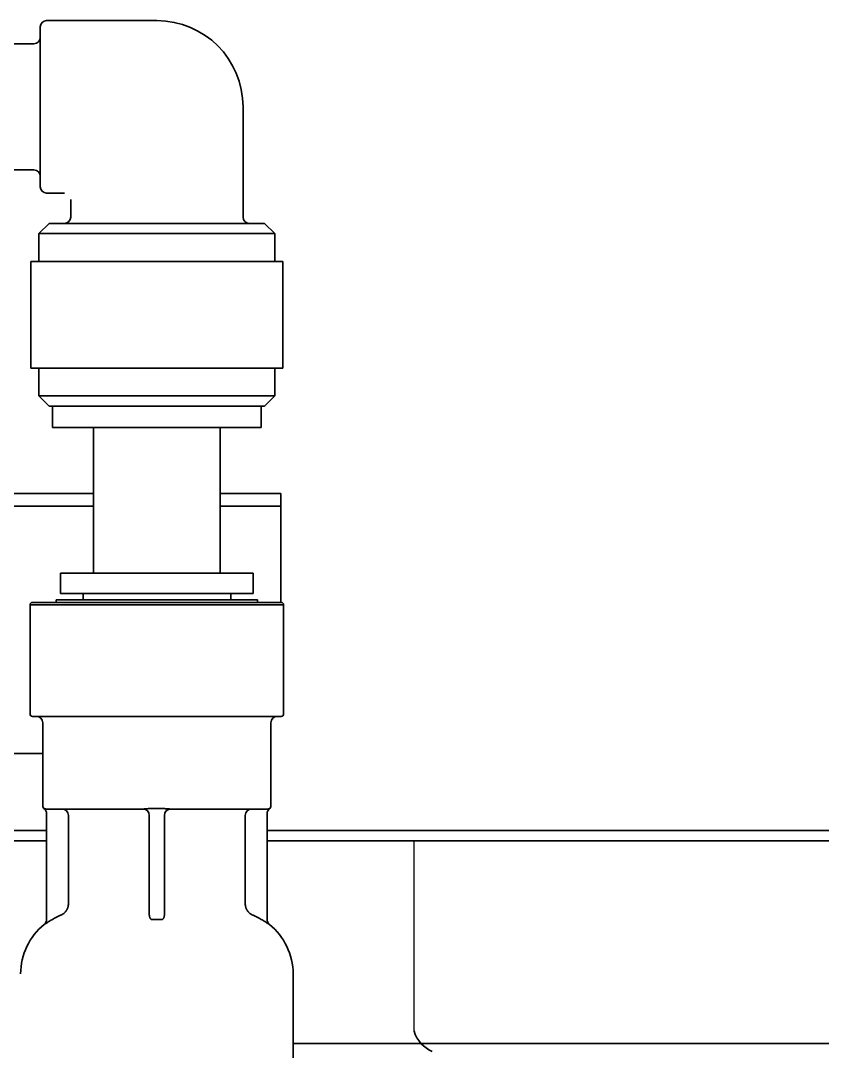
# Model space of a CAD drawing. Extents: x 5987 to 10491, y -672 to 3388.
# Drawn here: x 8642 to 8705.3, y 2411.9 to 2493.2 of the extents above; entities that cross this region are included whole.
import ezdxf

# ---------------------------------------------------------------- set-up
doc = ezdxf.new("R2010")
doc.units = 0
doc.header["$LTSCALE"] = 5
doc.layers.add('1', color=7, linetype='CONTINUOUS', true_color=0xffffff)

msp = doc.modelspace()

# ---------------------------------------------------------------- linework, layer by layer
at = {"layer": '1', "color": 7, "linetype": 'Continuous', "lineweight": 35}
for p, q in [((8643.573, 2480.107), (8643.573, 2492.707)), ((8652.773, 2493.207), (8644.073, 2493.207)), ((8643.073, 2491.382), (8635.273, 2491.382)), ((8659.573, 2477.707), (8659.573, 2486.407)), ((8635.273, 2481.432), (8643.073, 2481.432)), ((8644.073, 2479.607), (8645.473, 2479.607)), ((8645.973, 2479.107), (8645.973, 2477.707)), ((8644.273, 2477.207), (8643.473, 2476.407)), ((8661.273, 2477.207), (8644.273, 2477.207)), ((8662.073, 2476.407), (8661.273, 2477.207)), ((8643.473, 2476.407), (8662.073, 2476.407)), ((8643.473, 2476.407), (8643.473, 2474.207)), ((8662.073, 2474.207), (8662.073, 2476.407)), ((8662.723, 2474.207), (8642.823, 2474.207)), ((8642.823, 2474.207), (8642.823, 2465.807)), ((8662.723, 2465.807), (8662.723, 2474.207)), ((8642.823, 2465.807), (8662.723, 2465.807)), ((8643.473, 2465.807), (8643.473, 2463.607)), ((8662.073, 2463.607), (8662.073, 2465.807)), ((8652.773, 2463.607), (8643.473, 2463.607)), ((8643.473, 2463.607), (8644.273, 2462.807)), ((8662.073, 2463.607), (8652.773, 2463.607)), ((8661.273, 2462.807), (8662.073, 2463.607)), ((8661.273, 2462.807), (8644.273, 2462.807)), ((8644.548, 2461.107), (8644.548, 2462.807)), ((8660.998, 2462.807), (8660.998, 2461.107)), ((8647.773, 2461.105), (8647.773, 2449.626)), ((8657.773, 2449.626), (8657.773, 2461.105)), ((8625.902, 2455.907), (8647.772, 2455.907)), ((8657.773, 2455.907), (8662.553, 2455.907)), ((8662.553, 2454.907), (8662.553, 2455.907)), ((8647.772, 2454.907), (8625.902, 2454.907)), ((8662.553, 2454.907), (8657.773, 2454.907)), ((8662.553, 2454.907), (8662.553, 2453.907)), ((8662.553, 2447.326), (8662.553, 2453.907)), ((8645.173, 2449.626), (8660.373, 2449.626)), ((8645.173, 2449.626), (8645.173, 2448.026)), ((8660.373, 2448.026), (8660.373, 2449.626)), ((8645.173, 2448.026), (8645.183, 2448.026)), ((8645.183, 2448.026), (8660.373, 2448.026)), ((8646.948, 2448.026), (8646.948, 2447.526)), ((8658.598, 2447.526), (8658.598, 2448.026)), ((8652.773, 2447.126), (8642.773, 2447.126)), ((8642.773, 2447.126), (8642.773, 2438.526)), ((8662.573, 2447.326), (8642.973, 2447.326)), ((8660.723, 2447.526), (8644.823, 2447.526)), ((8644.823, 2447.526), (8644.823, 2447.326)), ((8662.773, 2447.126), (8652.773, 2447.126)), ((8660.723, 2447.326), (8660.723, 2447.526)), ((8662.773, 2438.526), (8662.773, 2447.126)), ((8642.973, 2438.326), (8652.773, 2438.326)), ((8652.773, 2438.326), (8662.573, 2438.326)), ((8643.773, 2437.826), (8643.773, 2431.226)), ((8661.773, 2431.226), (8661.773, 2437.826)), ((8604.571, 2435.407), (8643.773, 2435.407)), ((8643.859, 2431.062), (8643.869, 2431.062)), ((8651.718, 2431.026), (8644.036, 2431.026)), ((8652.353, 2431.062), (8653.192, 2431.062)), ((8661.509, 2431.026), (8653.828, 2431.026)), ((8661.677, 2431.062), (8661.687, 2431.062)), ((8644.073, 2430.652), (8644.073, 2422.31)), ((8644.083, 2430.652), (8644.073, 2430.652)), ((8645.798, 2430.526), (8645.798, 2423.568)), ((8652.173, 2430.526), (8652.173, 2422.753)), ((8653.373, 2422.753), (8653.373, 2430.526)), ((8659.748, 2430.526), (8659.748, 2423.568)), ((8661.473, 2422.31), (8661.473, 2430.652)), ((8604.574, 2429.326), (8644.073, 2429.326)), ((8661.473, 2429.326), (9189.273, 2429.326)), ((8644.073, 2428.526), (8604.578, 2428.526)), ((9189.273, 2428.526), (8661.473, 2428.526)), ((8643.896, 2421.92), (8643.887, 2421.92)), ((8652.364, 2422.31), (8653.182, 2422.31)), ((8663.523, 2378.526), (8663.523, 2418.026)), ((9189.273, 2412.526), (8663.523, 2412.526))]:
    msp.add_line(p, q, dxfattribs=at)
at = {"layer": '1'}
for p, q in [((8647.772, 2455.907), (8647.773, 2455.907)), ((8673.072, 2413.496), (8673.072, 2428.526))]:
    msp.add_line(p, q, dxfattribs=at)
at = {"layer": '1', "color": 7, "linetype": 'Continuous', "lineweight": 35}
for centre, radius, start, end in [((8644.073, 2492.707), 0.5, 90, 180), ((8652.773, 2486.407), 6.8, 0, 90), ((8643.073, 2491.882), 0.5, 270, 0), ((8643.073, 2480.932), 0.5, 0, 90), ((8644.073, 2480.107), 0.5, 180, 270), ((8645.473, 2477.707), 0.5, 270, 0), ((8660.073, 2477.707), 0.5, 180, 270), ((8642.973, 2447.126), 0.2, 90, 180), ((8662.573, 2447.126), 0.2, 0, 90), ((8642.973, 2438.526), 0.2, 180, 270), ((8643.273, 2437.826), 0.5, 0, 90), ((8662.273, 2437.826), 0.5, 90, 180), ((8662.573, 2438.526), 0.2, 270, 0), ((8643.973, 2431.226), 0.2, 180, 235.1501), ((8643.573, 2430.652), 0.5, 0, 55.1501), ((8651.673, 2430.526), 0.5, 0, 90), ((8653.873, 2430.526), 0.5, 90, 180), ((8661.973, 2430.652), 0.5, 124.8499, 180), ((8661.573, 2431.226), 0.2, 304.8499, 0), ((8647.023, 2418.026), 5, 128.84919, 180), ((8643.573, 2422.31), 0.5, 308.84919, 0), ((8661.973, 2422.31), 0.5, 180, 231.15081), ((8658.523, 2418.026), 5, 0, 51.15081), ((8675.466, 2414.214), 2.5, 196.68187, 247.09979)]:
    msp.add_arc(centre, radius, start, end, dxfattribs=at)
msp.add_ellipse((8645.303, 2430.526), major_axis=(0, 0.5), ratio=0.98933, start_param=4.712389, end_param=6.283185, dxfattribs=at)
at = {"layer": '1', "color": 7, "linetype": 'Continuous', "lineweight": 35, "extrusion": (0, 0, -1)}
msp.add_ellipse((8660.242, 2430.526), major_axis=(0, 0.5), ratio=0.98933, start_param=4.712389, end_param=6.283185, dxfattribs=at)
at = {"layer": '1', "color": 7, "linetype": 'Continuous', "lineweight": 35}
for points in [[(8660.998, 2461.107), (8660.998, 2461.107), (8660.57, 2461.107), (8658.74, 2461.107), (8656.002, 2461.107), (8652.773, 2461.107), (8649.543, 2461.107), (8646.805, 2461.107), (8644.976, 2461.107), (8644.548, 2461.107), (8644.548, 2461.107)], [(8645.182, 2422.644), (8644.959, 2422.553), (8644.743, 2422.446), (8644.536, 2422.323)], [(8660.364, 2422.644), (8660.587, 2422.553), (8660.802, 2422.446), (8661.01, 2422.323)]]:
    msp.add_open_spline(points, degree=3, dxfattribs=at)
for points, knots in [([(8643.869, 2431.062), (8643.871, 2431.062), (8643.876, 2431.061), (8643.891, 2431.056), (8643.901, 2431.052), (8643.92, 2431.046), (8643.927, 2431.044), (8643.943, 2431.039), (8643.952, 2431.037), (8643.971, 2431.033), (8643.982, 2431.031), (8644, 2431.028), (8644.007, 2431.027), (8644.021, 2431.026), (8644.028, 2431.026), (8644.036, 2431.026)], [0, 0, 0, 0, 0.25, 0.25, 0.5, 0.5, 0.625, 0.625, 0.75, 0.75, 0.875, 0.875, 0.9375, 0.9375, 1, 1, 1, 1]), ([(8651.718, 2431.026), (8651.729, 2431.026), (8651.741, 2431.026), (8651.765, 2431.027), (8651.777, 2431.028), (8651.814, 2431.031), (8651.84, 2431.033), (8651.892, 2431.037), (8651.918, 2431.039), (8651.971, 2431.044), (8651.998, 2431.046), (8652.079, 2431.052), (8652.133, 2431.056), (8652.242, 2431.061), (8652.298, 2431.062), (8652.353, 2431.062)], [0, 0, 0, 0, 0.0625, 0.0625, 0.125, 0.125, 0.25, 0.25, 0.375, 0.375, 0.5, 0.5, 0.75, 0.75, 1, 1, 1, 1]), ([(8653.192, 2431.062), (8653.248, 2431.062), (8653.303, 2431.061), (8653.386, 2431.057), (8653.413, 2431.055), (8653.468, 2431.052), (8653.495, 2431.05), (8653.548, 2431.046), (8653.575, 2431.044), (8653.628, 2431.039), (8653.655, 2431.037), (8653.706, 2431.033), (8653.732, 2431.031), (8653.769, 2431.028), (8653.781, 2431.027), (8653.805, 2431.026), (8653.817, 2431.026), (8653.828, 2431.026)], [0, 0, 0, 0, 0.25, 0.25, 0.375, 0.375, 0.5, 0.5, 0.625, 0.625, 0.75, 0.75, 0.875, 0.875, 0.9375, 0.9375, 1, 1, 1, 1]), ([(8661.509, 2431.026), (8661.518, 2431.026), (8661.525, 2431.026), (8661.539, 2431.027), (8661.546, 2431.028), (8661.564, 2431.031), (8661.575, 2431.033), (8661.595, 2431.037), (8661.603, 2431.039), (8661.619, 2431.044), (8661.626, 2431.046), (8661.645, 2431.052), (8661.655, 2431.056), (8661.67, 2431.061), (8661.675, 2431.062), (8661.677, 2431.062)], [0, 0, 0, 0, 0.0625, 0.0625, 0.125, 0.125, 0.25, 0.25, 0.375, 0.375, 0.5, 0.5, 0.75, 0.75, 1, 1, 1, 1]), ([(8645.798, 2423.568), (8645.798, 2423.518), (8645.795, 2423.469), (8645.784, 2423.396), (8645.779, 2423.372), (8645.768, 2423.324), (8645.756, 2423.276), (8645.74, 2423.23), (8645.722, 2423.184), (8645.712, 2423.161), (8645.681, 2423.095), (8645.657, 2423.052), (8645.616, 2422.992), (8645.594, 2422.962), (8645.571, 2422.933), (8645.555, 2422.914), (8645.547, 2422.905), (8645.506, 2422.86), (8645.435, 2422.792), (8645.356, 2422.736), (8645.292, 2422.698), (8645.271, 2422.686), (8645.227, 2422.664), (8645.205, 2422.654), (8645.182, 2422.644)], [0, 0, 0, 0, 0.125, 0.125, 0.1875, 0.1875, 0.25, 0.3125, 0.3125, 0.375, 0.375, 0.5, 0.5, 0.5625, 0.59375, 0.59375, 0.625, 0.625, 0.75, 0.875, 0.875, 0.9375, 0.9375, 1, 1, 1, 1]), ([(8659.748, 2423.568), (8659.748, 2423.518), (8659.751, 2423.469), (8659.762, 2423.396), (8659.767, 2423.372), (8659.778, 2423.324), (8659.79, 2423.276), (8659.806, 2423.23), (8659.824, 2423.184), (8659.834, 2423.161), (8659.865, 2423.095), (8659.889, 2423.052), (8659.93, 2422.992), (8659.951, 2422.962), (8659.975, 2422.933), (8659.99, 2422.914), (8659.999, 2422.905), (8660.04, 2422.86), (8660.111, 2422.792), (8660.19, 2422.736), (8660.253, 2422.698), (8660.275, 2422.686), (8660.319, 2422.664), (8660.341, 2422.654), (8660.364, 2422.644)], [0, 0, 0, 0, 0.125, 0.125, 0.1875, 0.1875, 0.25, 0.3125, 0.3125, 0.375, 0.375, 0.5, 0.5, 0.5625, 0.59375, 0.59375, 0.625, 0.625, 0.75, 0.875, 0.875, 0.9375, 0.9375, 1, 1, 1, 1]), ([(8652.173, 2422.753), (8652.173, 2422.712), (8652.176, 2422.67), (8652.185, 2422.607), (8652.188, 2422.586), (8652.197, 2422.545), (8652.203, 2422.524), (8652.215, 2422.484), (8652.222, 2422.463), (8652.235, 2422.434), (8652.239, 2422.424), (8652.249, 2422.405), (8652.254, 2422.395), (8652.266, 2422.377), (8652.272, 2422.368), (8652.286, 2422.351), (8652.293, 2422.343), (8652.306, 2422.332), (8652.31, 2422.328), (8652.32, 2422.322), (8652.325, 2422.319), (8652.335, 2422.315), (8652.341, 2422.313), (8652.352, 2422.31), (8652.358, 2422.31), (8652.364, 2422.31)], [0, 0, 0, 0, 0.25, 0.25, 0.375, 0.375, 0.5, 0.5, 0.625, 0.625, 0.6875, 0.6875, 0.75, 0.75, 0.8125, 0.8125, 0.875, 0.875, 0.90625, 0.90625, 0.9375, 0.9375, 0.96875, 0.96875, 1, 1, 1, 1]), ([(8653.182, 2422.31), (8653.188, 2422.31), (8653.194, 2422.31), (8653.205, 2422.313), (8653.211, 2422.315), (8653.221, 2422.319), (8653.226, 2422.322), (8653.236, 2422.328), (8653.24, 2422.332), (8653.253, 2422.343), (8653.26, 2422.351), (8653.274, 2422.368), (8653.28, 2422.377), (8653.298, 2422.405), (8653.307, 2422.424), (8653.324, 2422.464), (8653.331, 2422.484), (8653.343, 2422.525), (8653.349, 2422.545), (8653.357, 2422.586), (8653.361, 2422.607), (8653.367, 2422.649), (8653.369, 2422.67), (8653.372, 2422.711), (8653.373, 2422.732), (8653.373, 2422.753)], [0, 0, 0, 0, 0.03125, 0.03125, 0.0625, 0.0625, 0.09375, 0.09375, 0.125, 0.125, 0.1875, 0.1875, 0.25, 0.25, 0.375, 0.375, 0.5, 0.5, 0.625, 0.625, 0.75, 0.75, 0.875, 0.875, 1, 1, 1, 1]), ([(8644.536, 2422.323), (8644.496, 2422.3), (8644.457, 2422.277), (8644.4, 2422.242), (8644.381, 2422.23), (8644.353, 2422.213), (8644.344, 2422.207), (8644.325, 2422.195), (8644.316, 2422.189), (8644.27, 2422.161), (8644.235, 2422.138), (8644.185, 2422.106), (8644.169, 2422.095), (8644.145, 2422.08), (8644.137, 2422.075), (8644.122, 2422.064), (8644.114, 2422.059), (8644.077, 2422.035), (8644.05, 2422.017), (8644.013, 2421.992), (8644.001, 2421.985), (8643.985, 2421.974), (8643.979, 2421.97), (8643.969, 2421.964), (8643.964, 2421.961), (8643.942, 2421.946), (8643.927, 2421.936), (8643.911, 2421.927), (8643.906, 2421.924), (8643.9, 2421.921), (8643.897, 2421.92), (8643.896, 2421.92)], [0, 0, 0, 0, 0.125, 0.125, 0.1875, 0.1875, 0.21875, 0.21875, 0.25, 0.25, 0.375, 0.375, 0.4375, 0.4375, 0.46875, 0.46875, 0.5, 0.5, 0.625, 0.625, 0.6875, 0.6875, 0.71875, 0.71875, 0.75, 0.75, 0.875, 0.875, 0.9375, 0.9375, 1, 1, 1, 1]), ([(8661.01, 2422.323), (8661.05, 2422.3), (8661.089, 2422.277), (8661.146, 2422.242), (8661.165, 2422.23), (8661.193, 2422.213), (8661.202, 2422.207), (8661.221, 2422.195), (8661.23, 2422.189), (8661.276, 2422.161), (8661.311, 2422.138), (8661.361, 2422.106), (8661.377, 2422.095), (8661.401, 2422.08), (8661.409, 2422.075), (8661.424, 2422.064), (8661.432, 2422.059), (8661.469, 2422.035), (8661.496, 2422.017), (8661.533, 2421.992), (8661.545, 2421.985), (8661.561, 2421.974), (8661.566, 2421.97), (8661.577, 2421.964), (8661.581, 2421.961), (8661.604, 2421.946), (8661.619, 2421.936), (8661.635, 2421.927), (8661.64, 2421.924), (8661.646, 2421.921), (8661.648, 2421.92), (8661.649, 2421.92)], [0, 0, 0, 0, 0.125, 0.125, 0.1875, 0.1875, 0.21875, 0.21875, 0.25, 0.25, 0.375, 0.375, 0.4375, 0.4375, 0.46875, 0.46875, 0.5, 0.5, 0.625, 0.625, 0.6875, 0.6875, 0.71875, 0.71875, 0.75, 0.75, 0.875, 0.875, 0.9375, 0.9375, 1, 1, 1, 1])]:
    msp.add_open_spline(points, degree=3, knots=knots, dxfattribs=at)

doc.saveas('drawing.dxf')
